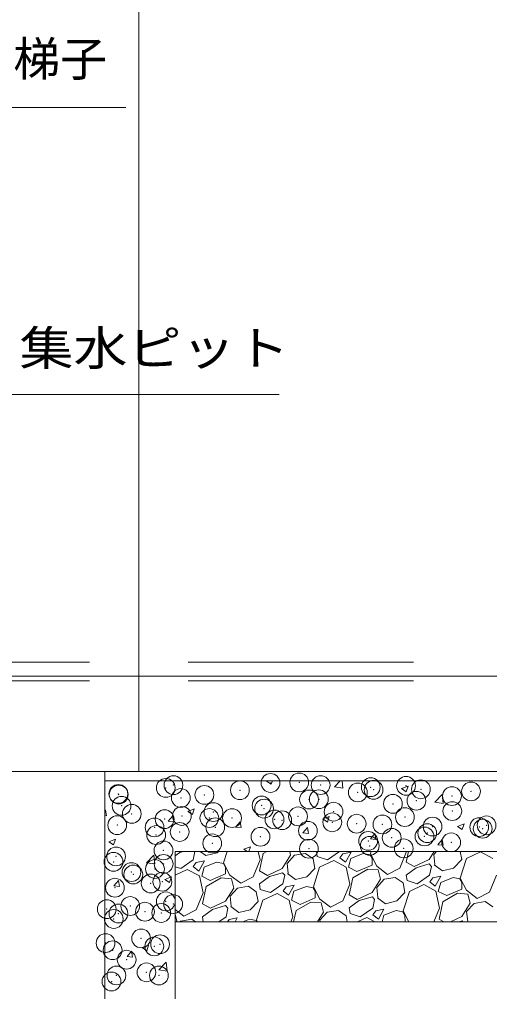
# Model space of a CAD drawing. Units: millimetres at full size; details may follow other scales. Extents: x 0 to 33600, y 0 to 23760.
# Drawn here: x 23091 to 24092, y 15086 to 17155 of the extents above; entities that cross this region are included whole.
import ezdxf
from ezdxf.enums import TextEntityAlignment as Align

# ---------------------------------------------------------------- set-up
doc = ezdxf.new("R2010")
doc.units = ezdxf.units.MM
doc.header["$LTSCALE"] = 80.0044
doc.header["$PDMODE"] = 32
doc.header["$PDSIZE"] = 40
doc.linetypes.add('DASHED_SPACED', pattern=[12, 6, -6])
for name, color, linetype, lineweight in [('0_2', 4, 'Continuous', 13), ('寸法', 6, 'Continuous', 13), ('ﾊｯﾁﾝｸﾞ', 4, 'Continuous', 9)]:
    doc.layers.add(name, color=color, linetype=linetype, lineweight=lineweight)
doc.styles.add('ＭＳ ゴシック', font='')
doc.styles.get('ＭＳ ゴシック').set_extended_font_data('MS Gothic')

msp = doc.modelspace()

# ---------------------------------------------------------------- linework, layer by layer
at = {"layer": '0_2', "linetype": 'DASHED_SPACED'}
for p, q in [((21800, 15787), (23345, 15787)), ((24890, 15787), (23345, 15787)), ((21800, 15747), (23345, 15747)), ((24890, 15747), (23345, 15747))]:
    msp.add_line(p, q, dxfattribs=at)
at = {"layer": '0_2', "color": 3}
for p in [(21800, 15757), (24890, 15757)]:
    msp.add_line(p, (23345, 15757), dxfattribs=at)
for points in [[(21800, 15554), (23345, 15554), (23345, 18010), (21800, 18010)], [(24890, 15554), (23345, 15554), (23345, 18010), (24890, 18010)]]:
    msp.add_lwpolyline(points, close=True, dxfattribs=at)
at = {"layer": '0_2', "color": 7}
for points in [[(23272.5, 15534), (27440.5, 15534), (27440.5, 15554), (23272.5, 15554)], [(20647.5, 15534), (21872.5, 15534), (21872.5, 14951), (23272.5, 14951), (23272.5, 15534), (27440.5, 15534), (26262.5, 15534), (27587.5, 15534), (27587.5, 15384), (26412.5, 15384), (27587.5, 15384), (23422.5, 15384), (23422.5, 14801), (21722.5, 14801), (21722.5, 15384), (20647.5, 15384)], [(23422.5, 15234), (27587.5, 15234), (27587.5, 15384), (23422.5, 15384)]]:
    msp.add_lwpolyline(points, close=True, dxfattribs=at)
at = {"layer": '寸法'}
for points in [[(22757.5, 16968), (22837.5, 16968), (23317.65, 16968)], [(22670.83, 15757), (22706.61, 15828.55), (22970.83, 16357), (23644.17, 16357)]]:
    msp.add_lwpolyline(points, dxfattribs=at)
at = {"layer": 'ﾊｯﾁﾝｸﾞ'}
for p, q in [((23617.29, 15533.68), (23618.12, 15534)), ((23617.29, 15533.68), (23627.24, 15526.97)), ((23627.24, 15526.97), (23629.6, 15534)), ((23761.85, 15521.67), (23773.68, 15534)), ((23779.62, 15518.89), (23777.86, 15534)), ((23761.83, 15521.65), (23779.62, 15518.89)), ((23904.72, 15517.67), (23918.72, 15523.04)), ((23904.72, 15517.67), (23914.67, 15510.96)), ((23914.67, 15510.96), (23918.72, 15523.04)), ((23975.3, 15488.57), (23990.88, 15504.8)), ((23993.07, 15485.79), (23990.86, 15504.78)), ((23975.28, 15488.55), (23993.07, 15485.79)), ((23272.5, 15470.49), (23274.01, 15472.3)), ((23276.33, 15459.76), (23274.01, 15472.3)), ((23449.25, 15469.18), (23463.25, 15474.55)), ((23449.25, 15469.18), (23459.2, 15462.47)), ((23459.2, 15462.47), (23463.25, 15474.55)), ((23272.5, 15460.1), (23276.33, 15459.76)), ((23407.82, 15448.26), (23417.47, 15459.75)), ((23407.82, 15448.26), (23419.78, 15447.21)), ((23419.78, 15447.21), (23417.47, 15459.75)), ((23551.28, 15435.71), (23560.92, 15447.2)), ((23563.23, 15434.66), (23560.92, 15447.2)), ((23736.68, 15453.16), (23750.68, 15458.54)), ((23736.68, 15453.16), (23746.62, 15446.45)), ((23746.62, 15446.45), (23750.68, 15458.54)), ((24024.1, 15437.14), (24038.1, 15442.52)), ((24034.05, 15430.43), (24038.1, 15442.52)), ((23551.28, 15435.71), (23563.23, 15434.66)), ((23694.73, 15423.16), (23704.37, 15434.65)), ((23694.73, 15423.16), (23706.68, 15422.11)), ((23706.68, 15422.11), (23704.37, 15434.65)), ((23838.18, 15410.61), (23847.82, 15422.1)), ((23850.13, 15409.56), (23847.82, 15422.1)), ((24024.1, 15437.14), (24034.05, 15430.43)), ((23281.2, 15404.67), (23295.21, 15410.05)), ((23281.2, 15404.67), (23291.15, 15397.96)), ((23291.15, 15397.96), (23295.21, 15410.05)), ((23838.18, 15410.61), (23850.13, 15409.56)), ((23981.63, 15398.06), (23991.27, 15409.55)), ((23993.59, 15397.01), (23991.27, 15409.55)), ((23432.22, 15381.79), (23422.5, 15374.72)), ((23439.96, 15384), (23432.22, 15381.79)), ((23464.6, 15384), (23460.77, 15365.94)), ((23475.9, 15384), (23487.82, 15375.09)), ((23487.82, 15375.09), (23511.93, 15380.93)), ((23511.93, 15380.93), (23514.86, 15384)), ((23533.42, 15384), (23525.74, 15359.8)), ((23568.63, 15388.65), (23582.63, 15394.03)), ((23568.63, 15388.65), (23575.53, 15384)), ((23579.27, 15384), (23582.63, 15394.03)), ((23603.16, 15365.7), (23599.19, 15384)), ((23602.05, 15342.43), (23609.87, 15379.28)), ((23609.87, 15379.28), (23618.05, 15384)), ((23666.38, 15384), (23668.41, 15375.89)), ((23676.57, 15375.75), (23700.17, 15379.68)), ((23700.17, 15379.68), (23716.54, 15368.12)), ((23725.03, 15373.02), (23723.2, 15384)), ((23772.26, 15384), (23746.77, 15366.17)), ((23779.88, 15378.82), (23773.49, 15370.28)), ((23797.23, 15382.37), (23779.88, 15378.82)), ((23785.34, 15360.96), (23797.23, 15382.37)), ((23823.11, 15379.53), (23796.77, 15369.17)), ((23837.71, 15376.65), (23823.11, 15379.53)), ((23839.95, 15384), (23838.23, 15378.56)), ((23900.87, 15348.45), (23915.46, 15384)), ((23914.54, 15361.19), (23919.38, 15384)), ((23974.15, 15384), (23963.13, 15366.61)), ((23973.16, 15377.25), (23979.38, 15384)), ((23981.63, 15398.06), (23993.59, 15397.01)), ((24032.77, 15366.4), (24029.56, 15384)), ((24073.15, 15383.25), (24042.66, 15368.88)), ((24099.09, 15369.13), (24073.15, 15383.25)), ((23361.45, 15359.93), (23379.24, 15357.17)), ((23361.47, 15359.95), (23377.05, 15376.19)), ((23379.24, 15357.17), (23377.03, 15376.17)), ((23460.77, 15365.94), (23434.28, 15347.41)), ((23467.39, 15360.06), (23461, 15351.53)), ((23484.74, 15363.61), (23467.39, 15360.06)), ((23472.85, 15342.2), (23484.74, 15363.61)), ((23510.63, 15360.78), (23484.28, 15350.41)), ((23525.23, 15357.89), (23510.63, 15360.78)), ((23529.43, 15350.61), (23525.23, 15357.89)), ((23525.74, 15359.8), (23539.23, 15333.64)), ((23588.39, 15329.69), (23603.16, 15365.7)), ((23668.41, 15375.89), (23650.65, 15347.86)), ((23660.67, 15358.49), (23676.57, 15375.75)), ((23663.2, 15337.32), (23660.67, 15358.49)), ((23720.28, 15347.64), (23716.54, 15368.12)), ((23746.77, 15366.17), (23725.03, 15373.02)), ((23760.67, 15364.49), (23730.17, 15350.12)), ((23786.6, 15350.37), (23760.67, 15364.49)), ((23773.49, 15370.28), (23785.34, 15360.96)), ((23796.77, 15369.17), (23791.64, 15350.05)), ((23841.91, 15369.37), (23837.71, 15376.65)), ((23838.23, 15378.56), (23851.71, 15352.4)), ((23842.15, 15354.96), (23841.91, 15369.37)), ((23931.42, 15351.54), (23914.54, 15361.19)), ((23963.13, 15366.61), (23931.42, 15351.54)), ((23975.68, 15356.07), (23973.16, 15377.25)), ((24015.66, 15348.44), (24032.77, 15366.4)), ((24042.66, 15368.88), (24029.47, 15327.31)), ((23434.28, 15347.41), (23422.5, 15351.12)), ((23448.18, 15345.74), (23422.5, 15333.63)), ((23474.12, 15331.61), (23448.18, 15345.74)), ((23461, 15351.53), (23472.85, 15342.2)), ((23484.28, 15350.41), (23479.15, 15331.29)), ((23529.66, 15336.2), (23529.43, 15350.61)), ((23618.94, 15332.78), (23602.05, 15342.43)), ((23650.65, 15347.85), (23618.94, 15332.78)), ((23651.21, 15338.48), (23623.46, 15330.54)), ((23655.92, 15333.12), (23651.21, 15338.48)), ((23703.17, 15329.68), (23720.28, 15347.64)), ((23730.17, 15350.12), (23716.98, 15308.56)), ((23794.4, 15314.46), (23786.6, 15350.37)), ((23791.64, 15350.05), (23809.74, 15341.1)), ((23801.12, 15328.03), (23832.64, 15346.23)), ((23809.74, 15341.1), (23842.15, 15354.96)), ((23832.64, 15346.23), (23854.7, 15344.42)), ((23851.71, 15352.4), (23874.71, 15334.96)), ((23854.7, 15344.42), (23859.65, 15324.65)), ((23874.71, 15334.96), (23900.87, 15348.45)), ((23935.95, 15349.3), (23914.31, 15333.57)), ((23963.7, 15357.24), (23935.95, 15349.3)), ((23968.41, 15351.87), (23963.7, 15357.24)), ((23968.41, 15351.87), (23964.5, 15333.45)), ((23974.47, 15355.37), (23991.55, 15342.6)), ((23991.55, 15342.6), (24015.66, 15348.44)), ((23292.12, 15310.37), (23301.76, 15321.86)), ((23304.08, 15309.32), (23301.76, 15321.86)), ((23400.59, 15324.15), (23414.59, 15329.52)), ((23400.59, 15324.15), (23410.53, 15317.44)), ((23410.53, 15317.44), (23414.59, 15329.52)), ((23481.92, 15295.7), (23474.12, 15331.61)), ((23479.15, 15331.29), (23497.25, 15322.34)), ((23488.63, 15309.28), (23520.15, 15327.48)), ((23497.25, 15322.34), (23529.66, 15336.2)), ((23520.15, 15327.48), (23542.21, 15325.67)), ((23539.23, 15333.64), (23562.23, 15316.2)), ((23542.21, 15325.67), (23547.16, 15305.89)), ((23562.23, 15316.2), (23588.39, 15329.69)), ((23623.46, 15330.54), (23601.82, 15314.82)), ((23655.92, 15333.12), (23652.01, 15314.69)), ((23661.98, 15336.62), (23679.06, 15323.84)), ((23679.06, 15323.84), (23703.17, 15329.68)), ((23793.29, 15291.19), (23801.12, 15328.03)), ((23859.65, 15324.65), (23841.89, 15296.61)), ((23851.91, 15307.25), (23867.81, 15324.51)), ((23867.81, 15324.51), (23891.41, 15328.44)), ((23891.41, 15328.44), (23907.79, 15316.87)), ((23911.53, 15296.4), (23907.79, 15316.87)), ((23916.27, 15321.77), (23914.31, 15333.57)), ((23938.01, 15314.93), (23916.27, 15321.77)), ((23964.5, 15333.45), (23938.01, 15314.93)), ((23971.12, 15327.58), (23964.74, 15319.04)), ((23964.74, 15319.04), (23976.58, 15309.71)), ((23988.47, 15331.13), (23971.12, 15327.58)), ((23976.58, 15309.71), (23988.47, 15331.13)), ((23988.01, 15317.93), (23982.88, 15298.8)), ((24014.36, 15328.29), (23988.01, 15317.93)), ((24028.96, 15325.4), (24014.36, 15328.29)), ((24033.16, 15318.13), (24028.96, 15325.4)), ((24029.47, 15327.31), (24042.96, 15301.15)), ((24033.4, 15303.72), (24033.16, 15318.13)), ((24092.12, 15297.2), (24106.89, 15333.22)), ((23292.12, 15310.37), (23304.08, 15309.32)), ((23480.81, 15272.43), (23488.63, 15309.28)), ((23547.16, 15305.89), (23529.4, 15277.86)), ((23539.43, 15288.49), (23555.33, 15305.75)), ((23555.33, 15305.75), (23578.93, 15309.68)), ((23578.93, 15309.68), (23595.3, 15298.12)), ((23599.04, 15277.64), (23595.3, 15298.12)), ((23603.79, 15303.02), (23601.82, 15314.82)), ((23625.52, 15296.17), (23603.79, 15303.02)), ((23652.01, 15314.69), (23625.52, 15296.17)), ((23658.64, 15308.82), (23652.25, 15300.28)), ((23652.25, 15300.28), (23664.1, 15290.96)), ((23675.98, 15312.37), (23658.64, 15308.82)), ((23664.1, 15290.96), (23675.98, 15312.37)), ((23675.52, 15299.17), (23670.4, 15280.05)), ((23701.87, 15309.53), (23675.52, 15299.17)), ((23716.47, 15306.65), (23701.87, 15309.53)), ((23720.67, 15299.37), (23716.47, 15306.65)), ((23716.98, 15308.56), (23730.47, 15282.4)), ((23720.91, 15284.96), (23720.67, 15299.37)), ((23779.63, 15278.45), (23794.4, 15314.46)), ((23841.89, 15296.61), (23810.18, 15281.54)), ((23854.44, 15286.07), (23851.91, 15307.25)), ((23894.41, 15278.44), (23911.53, 15296.4)), ((23921.41, 15298.88), (23908.23, 15257.31)), ((23951.91, 15313.25), (23921.41, 15298.88)), ((23977.85, 15299.13), (23951.91, 15313.25)), ((23985.65, 15263.22), (23977.85, 15299.13)), ((23982.88, 15298.8), (24000.98, 15289.85)), ((24000.98, 15289.85), (24033.4, 15303.72)), ((24042.96, 15301.15), (24065.96, 15283.72)), ((24065.96, 15283.72), (24092.12, 15297.2)), ((23467.14, 15259.69), (23481.92, 15295.7)), ((23529.4, 15277.85), (23497.69, 15262.78)), ((23541.95, 15267.32), (23539.43, 15288.49)), ((23581.93, 15259.68), (23599.04, 15277.64)), ((23608.93, 15280.12), (23595.74, 15238.56)), ((23639.42, 15294.49), (23608.93, 15280.12)), ((23665.36, 15280.37), (23639.42, 15294.49)), ((23673.16, 15244.46), (23665.36, 15280.37)), ((23670.4, 15280.05), (23688.5, 15271.1)), ((23679.87, 15258.03), (23711.4, 15276.23)), ((23688.5, 15271.1), (23720.91, 15284.96)), ((23711.4, 15276.23), (23733.46, 15274.42)), ((23730.47, 15282.4), (23753.47, 15264.96)), ((23753.47, 15264.96), (23779.63, 15278.45)), ((23814.7, 15279.3), (23793.07, 15263.57)), ((23810.18, 15281.54), (23793.29, 15291.19)), ((23842.45, 15287.24), (23814.7, 15279.3)), ((23847.17, 15281.87), (23842.45, 15287.24)), ((23847.17, 15281.87), (23843.25, 15263.45)), ((23853.23, 15285.37), (23870.3, 15272.6)), ((23870.3, 15272.6), (23894.41, 15278.44)), ((23984.54, 15239.94), (23992.36, 15276.79)), ((23992.36, 15276.79), (24023.88, 15294.99)), ((24023.88, 15294.99), (24045.95, 15293.18)), ((24045.95, 15293.18), (24050.9, 15273.4)), ((24059.06, 15273.27), (24082.66, 15277.19)), ((24082.66, 15277.19), (24099.03, 15265.63)), ((23422.5, 15260.22), (23440.98, 15246.2)), ((23440.98, 15246.2), (23467.14, 15259.69)), ((23502.22, 15260.54), (23480.58, 15244.82)), ((23497.69, 15262.78), (23480.81, 15272.43)), ((23529.97, 15268.48), (23502.22, 15260.54)), ((23534.68, 15263.12), (23529.97, 15268.48)), ((23534.68, 15263.12), (23530.77, 15244.69)), ((23540.74, 15266.62), (23557.82, 15253.84)), ((23557.82, 15253.84), (23581.93, 15259.68)), ((23674.77, 15234), (23679.87, 15258.03)), ((23738.41, 15254.65), (23725.33, 15234)), ((23730.67, 15237.25), (23746.57, 15254.51)), ((23733.46, 15274.42), (23738.41, 15254.65)), ((23746.57, 15254.51), (23770.17, 15258.44)), ((23770.17, 15258.44), (23786.54, 15246.87)), ((23795.03, 15251.77), (23793.07, 15263.57)), ((23843.25, 15263.45), (23816.77, 15244.93)), ((23849.88, 15257.58), (23843.49, 15249.04)), ((23867.23, 15261.13), (23849.88, 15257.58)), ((23855.34, 15239.71), (23867.23, 15261.13)), ((23893.11, 15258.29), (23866.77, 15247.93)), ((23907.71, 15255.4), (23893.11, 15258.29)), ((23911.91, 15248.13), (23907.71, 15255.4)), ((23908.23, 15257.31), (23920.25, 15234)), ((23973.66, 15234), (23985.65, 15263.22)), ((24050.9, 15273.4), (24033.13, 15245.37)), ((24043.16, 15256.01), (24059.06, 15273.27)), ((24045.68, 15234.83), (24043.16, 15256.01)), ((23422.5, 15249.56), (23425.92, 15235.89)), ((23425.92, 15235.89), (23424.72, 15234)), ((23432.47, 15234), (23434.08, 15235.75)), ((23434.08, 15235.75), (23457.68, 15239.68)), ((23457.68, 15239.68), (23465.73, 15234)), ((23482.38, 15234), (23480.58, 15244.82)), ((23530.77, 15244.69), (23515.48, 15234)), ((23537.39, 15238.82), (23533.79, 15234)), ((23554.74, 15242.37), (23537.39, 15238.82)), ((23550.09, 15234), (23554.74, 15242.37)), ((23580.63, 15239.53), (23566.56, 15234)), ((23595.23, 15236.65), (23580.63, 15239.53)), ((23596.75, 15234), (23595.23, 15236.65)), ((23595.74, 15238.56), (23598.09, 15234)), ((23668.87, 15234), (23673.16, 15244.46)), ((23731.06, 15234), (23730.67, 15237.25)), ((23788.89, 15234), (23786.54, 15246.87)), ((23816.77, 15244.93), (23795.03, 15251.77)), ((23830.67, 15243.25), (23811.04, 15234)), ((23847.66, 15234), (23830.67, 15243.25)), ((23843.49, 15249.04), (23855.34, 15239.71)), ((23866.77, 15247.93), (23863.03, 15234)), ((23912.15, 15234), (23911.91, 15248.13)), ((23994.94, 15234), (23984.54, 15239.94)), ((24033.13, 15245.37), (24009.22, 15234)), ((24033.7, 15235.99), (24026.73, 15234)), ((24035.45, 15234), (24033.7, 15235.99)), ((24044.47, 15234.13), (24044.65, 15234)), ((23351.92, 15179.12), (23365.93, 15184.49)), ((23351.92, 15179.12), (23361.87, 15172.41)), ((23361.87, 15172.41), (23365.93, 15184.49)), ((23319.87, 15159.93), (23329.51, 15171.42)), ((23319.87, 15159.93), (23331.83, 15158.89)), ((23331.83, 15158.89), (23329.51, 15171.42)), ((23387.97, 15132), (23405.75, 15129.24)), ((23387.99, 15132.03), (23403.57, 15148.26)), ((23405.75, 15129.24), (23403.54, 15148.24))]:
    msp.add_line(p, q, dxfattribs=at)
for p in [(23418.83, 15525.01), (23625.55, 15529.69), (23686.7, 15530.87), (23732.32, 15525.18), (23301.45, 15506.41), (23302.19, 15504.99), (23402.47, 15519.21), (23484.65, 15504.26), (23560.39, 15514.24), (23811.5, 15509.51), (23839.08, 15520.67), (23845.12, 15515.08), (23914.19, 15523.59), (23945.85, 15516.16), (24052.61, 15511.65), (23434.58, 15497.67), (23707.62, 15494.52), (23728.49, 15495.06), (23886.21, 15485.18), (23936.28, 15491.77), (24012.03, 15501.74), (23308.27, 15481.04), (23330.06, 15463.92), (23503.91, 15467.63), (23606.6, 15481.71), (23611.85, 15475.04), (23759.9, 15468.55), (24012.78, 15469.82), (23400.04, 15452.64), (23436.83, 15459.41), (23495.21, 15455.02), (23543.59, 15454.9), (23634.09, 15451.98), (23650.36, 15450.38), (23684.16, 15458.57), (23757.12, 15445.87), (23809.07, 15442.93), (23863.89, 15441.36), (23911.75, 15457.01), (23299.01, 15439.83), (23378.58, 15435), (23432.03, 15425.38), (23507.78, 15435.35), (23705.19, 15427.94), (23959.41, 15422.86), (23970.65, 15436.85), (24070.14, 15435.79), (24077.42, 15432.34), (24085.72, 15439.49), (23381.96, 15418.79), (23501.48, 15401.05), (23604.17, 15415.13), (23833.6, 15406.29), (23883.67, 15412.88), (23953.5, 15415.77), (24010.34, 15403.24), (23397.6, 15386.06), (23707.29, 15389.66), (23836.87, 15395.75), (23909.32, 15390.44), (23291.12, 15361.72), (23296.58, 15373.25), (23329.35, 15339.91), (23379.42, 15346.5), (23397.88, 15357.21), (23333.29, 15334.85), (23395.17, 15319.48), (23294.15, 15306.67), (23370.32, 15315.67), (23402.55, 15277.59), (23276.74, 15261.03), (23326.8, 15267.62), (23358.09, 15255.55), (23418.24, 15271.75), (23291.72, 15240.1), (23301.6, 15251.73), (23392.74, 15252.9), (23349.94, 15198.71), (23274.19, 15188.73), (23289.29, 15173.52), (23377.99, 15181.74), (23390.31, 15186.32), (23319.14, 15153.35), (23297.32, 15119.82), (23361.31, 15126.48), (23387.88, 15119.74), (23286.85, 15106.94)]:
    msp.add_point(p, dxfattribs=at)

# ---------------------------------------------------------------- texts
at = {"layer": '寸法', "color": 3, "style": 'ＭＳ ゴシック'}
msp.add_text('梯子', height=73.31, dxfattribs=at).set_placement((23077.5, 17108), align=Align.TOP_LEFT)
at = {"layer": '寸法', "style": 'ＭＳ ゴシック', "width": 1.15}
msp.add_text('集水ピット', height=73.31, dxfattribs=at).set_placement((23090.83, 16397), align=Align.BOTTOM_LEFT)

doc.saveas('drawing.dxf')
